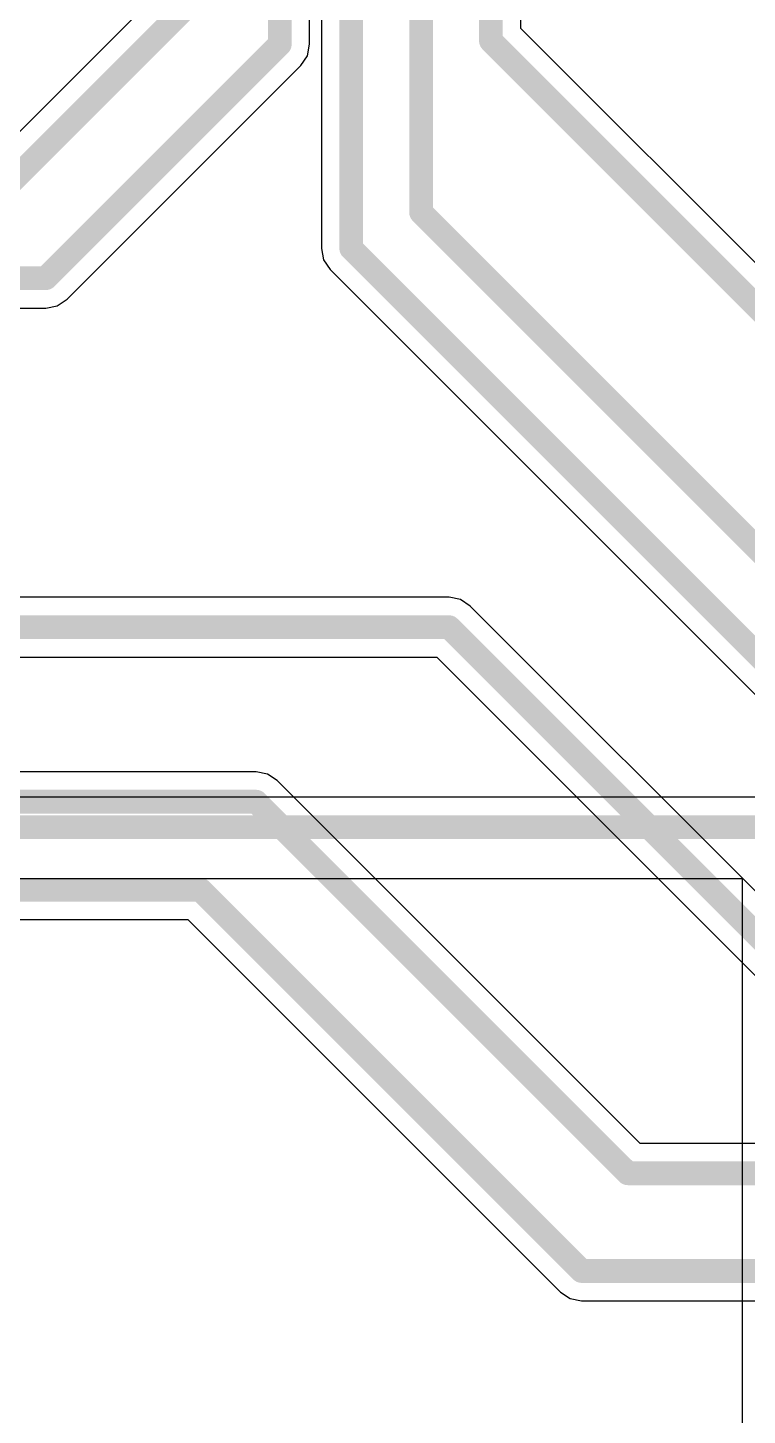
# Model space of a CAD drawing. Header units: millimetres. Extents: x 0 to 6.84, y 0 to 5.18.
# Drawn here: x 0.742 to 1.154, y 1.734 to 2.53 of the extents above; entities that cross this region are included whole.
import ezdxf

# ---------------------------------------------------------------- set-up
doc = ezdxf.new("R2010")
doc.units = ezdxf.units.MM
doc.header["$MEASUREMENT"] = 0
doc.layers.add('BottomLayer', color=5, linetype='Continuous')
doc.layers.add('TopLayer', color=1, linetype='Continuous')

msp = doc.modelspace()

# ---------------------------------------------------------------- linework, layer by layer
at = {"layer": 'BottomLayer'}
for p, q in [((1.02413, 2.5291), (1.02413, 3.155)), ((0.90313, 2.52), (0.90313, 2.83805)), ((0.90983, 2.83737), (0.90983, 2.40304)), ((0.82887, 2.56191), (0.72036, 2.4534)), ((1.28782, 2.26541), (1.02413, 2.5291)), ((0.89811, 2.50789), (0.90183, 2.51344)), ((0.90183, 2.51344), (0.90313, 2.52)), ((0.7641, 2.37387), (0.89811, 2.50789)), ((0.90983, 2.40304), (0.91113, 2.39649)), ((0.91113, 2.39649), (0.91485, 2.39093)), ((0.91485, 2.39093), (1.28489, 2.02089)), ((0.75198, 2.36886), (0.75854, 2.37016)), ((0.75854, 2.37016), (0.7641, 2.37387)), ((0.3803, 2.36886), (0.75198, 2.36886)), ((0.98302, 2.20311), (0.3803, 2.20311)), ((0.98957, 2.20181), (0.98302, 2.20311)), ((0.99513, 2.1981), (0.98957, 2.20181)), ((1.20707, 1.98615), (0.99513, 2.1981)), ((0.3803, 2.16886), (0.97592, 2.16886)), ((0.97592, 2.16886), (1.18786, 1.95691)), ((0.87248, 2.10311), (0.3803, 2.10311)), ((0.87904, 2.10181), (0.87248, 2.10311)), ((0.88459, 2.0981), (0.87904, 2.10181)), ((1.09256, 1.89013), (0.88459, 2.0981)), ((0.37559, 2.0184), (0.83338, 2.0184)), ((0.83338, 2.0184), (1.04689, 1.80489)), ((1.98591, 1.89013), (1.09256, 1.89013)), ((1.04689, 1.80489), (1.05245, 1.80117)), ((1.05245, 1.80117), (1.059, 1.79987)), ((1.059, 1.79987), (2.03737, 1.79987))]:
    msp.add_line(p, q, dxfattribs=at)
at = {"layer": 'BottomLayer', "const_width": 0.0136}
for points in [[(1.007, 2.522), (1.007, 3.155)], [(0.967, 2.42366), (0.967, 3.10719)], [(0.92696, 2.40304), (0.92696, 3.08752)], [(0.886, 2.52), (0.886, 2.854)], [(0.72745, 2.43627), (0.846, 2.55482)], [(1.007, 2.522), (1.28072, 2.24828)], [(0.75198, 2.38598), (0.886, 2.52)], [(0.967, 2.42366), (1.32618, 2.06448)], [(0.92696, 2.40304), (1.297, 2.033)], [(0.34, 2.38598), (0.75198, 2.38598)], [(0.34, 2.18598), (0.98302, 2.18598)], [(0.98302, 2.18598), (1.19998, 1.96902)], [(0.34, 2.08598), (0.87248, 2.08598)], [(0.87248, 2.08598), (1.08547, 1.873)], [(0.29046, 2.03553), (0.84047, 2.03553)], [(0.84047, 2.03553), (1.059, 1.817)], [(1.08547, 1.873), (1.993, 1.873)], [(1.059, 1.817), (2.03737, 1.817)]]:
    msp.add_lwpolyline(points, dxfattribs=at)
at = {"layer": 'BottomLayer', "const_width": 0.0068}
for points in [[(1.0036, 2.522, 1), (1.0104, 2.522, 1)], [(1.0036, 2.522, 1), (1.0104, 2.522, 1)], [(0.8826, 2.52, 1), (0.8894, 2.52, 1)], [(0.8826, 2.52, 1), (0.8894, 2.52, 1)], [(0.9636, 2.42366, 1), (0.9704, 2.42366, 1)], [(0.9636, 2.42366, 1), (0.9704, 2.42366, 1)], [(0.92356, 2.40304, 1), (0.93036, 2.40304, 1)], [(0.92356, 2.40304, 1), (0.93036, 2.40304, 1)], [(0.74858, 2.38598, 1), (0.75538, 2.38598, 1)], [(0.74858, 2.38598, 1), (0.75538, 2.38598, 1)], [(0.97962, 2.18598, 1), (0.98642, 2.18598, 1)], [(0.97962, 2.18598, 1), (0.98642, 2.18598, 1)], [(0.86908, 2.08598, 1), (0.87588, 2.08598, 1)], [(0.86908, 2.08598, 1), (0.87588, 2.08598, 1)], [(0.83707, 2.03553, 1), (0.84387, 2.03553, 1)], [(0.83707, 2.03553, 1), (0.84387, 2.03553, 1)], [(1.08207, 1.873, 1), (1.08887, 1.873, 1)], [(1.08207, 1.873, 1), (1.08887, 1.873, 1)], [(1.0556, 1.817, 1), (1.0624, 1.817, 1)], [(1.0556, 1.817, 1), (1.0624, 1.817, 1)]]:
    msp.add_lwpolyline(points, format="xyb", close=True, dxfattribs=at)
at = {"layer": 'TopLayer'}
for p, q in [((1.44046, 2.08852), (0.67771, 2.08852)), ((0.29, 2.042), (1.151, 2.042)), ((1.151, 2.042), (1.151, 1.16))]:
    msp.add_line(p, q, dxfattribs=at)
at = {"layer": 'TopLayer', "const_width": 0.0136}
msp.add_lwpolyline([(0.67061, 2.07139), (1.46796, 2.07139)], dxfattribs=at)

doc.saveas('drawing.dxf')
